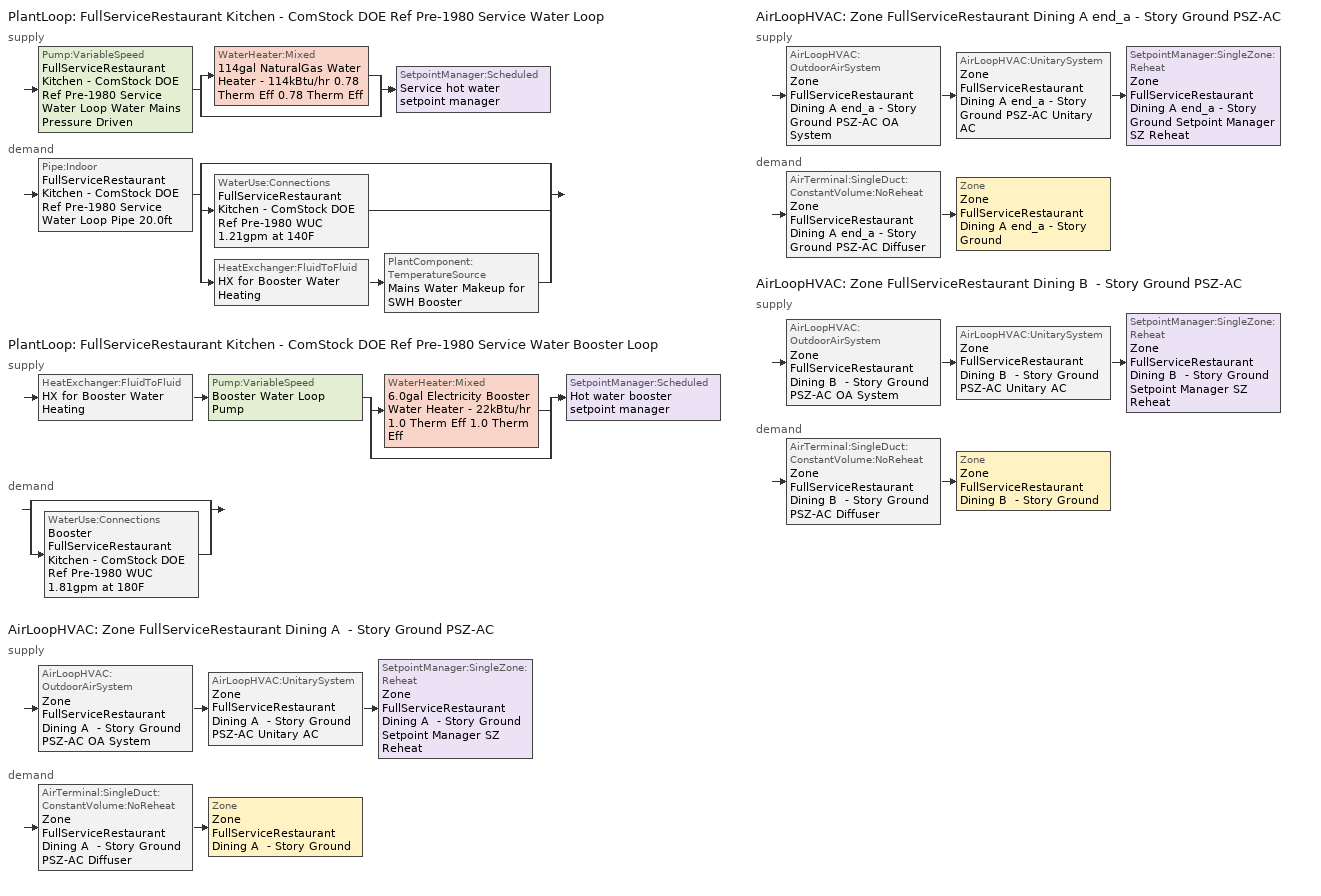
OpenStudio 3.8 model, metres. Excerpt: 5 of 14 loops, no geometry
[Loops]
PlantLoop 'FullServiceRestaurant Kitchen - ComStock DOE Ref Pre-1980 Service Water Loop'
 supply: Pump:VariableSpeed 'FullServiceRestaurant Kitchen - ComStock DOE Ref Pre-1980 Service Water Loop Water Mains Pressure Driven' > split
  | WaterHeater:Mixed '114gal NaturalGas Water Heater - 114kBtu/hr 0.78 Therm Eff 0.78 Therm Eff'
  | bypass
  join > SetpointManager:Scheduled 'Service hot water setpoint manager'
 demand: Pipe:Indoor 'FullServiceRestaurant Kitchen - ComStock DOE Ref Pre-1980 Service Water Loop Pipe 20.0ft' > split
  | bypass
  | WaterUse:Connections 'FullServiceRestaurant Kitchen - ComStock DOE Ref Pre-1980 WUC 1.21gpm at 140F'
  | HeatExchanger:FluidToFluid 'HX for Booster Water Heating' > PlantComponent:TemperatureSource 'Mains Water Makeup for SWH Booster'
PlantLoop 'FullServiceRestaurant Kitchen - ComStock DOE Ref Pre-1980 Service Water Booster Loop'
 supply: HeatExchanger:FluidToFluid 'HX for Booster Water Heating' > Pump:VariableSpeed 'Booster Water Loop Pump' > split
  | WaterHeater:Mixed '6.0gal Electricity Booster Water Heater - 22kBtu/hr 1.0 Therm Eff 1.0 Therm Eff'
  | bypass
  join > SetpointManager:Scheduled 'Hot water booster setpoint manager'
 demand: split
  | bypass
  | WaterUse:Connections 'Booster FullServiceRestaurant Kitchen - ComStock DOE Ref Pre-1980 WUC 1.81gpm at 180F'
AirLoopHVAC 'Zone FullServiceRestaurant Dining A  - Story Ground PSZ-AC'
 supply: AirLoopHVAC:OutdoorAirSystem 'Zone FullServiceRestaurant Dining A  - Story Ground PSZ-AC OA System' > AirLoopHVAC:UnitarySystem 'Zone FullServiceRestaurant Dining A  - Story Ground PSZ-AC Unitary AC' > SetpointManager:SingleZone:Reheat 'Zone FullServiceRestaurant Dining A  - Story Ground Setpoint Manager SZ Reheat'
 demand: AirTerminal:SingleDuct:ConstantVolume:NoReheat 'Zone FullServiceRestaurant Dining A  - Story Ground PSZ-AC Diffuser' > Zone 'Zone FullServiceRestaurant Dining A  - Story Ground'
AirLoopHVAC 'Zone FullServiceRestaurant Dining A end_a - Story Ground PSZ-AC'
 supply: AirLoopHVAC:OutdoorAirSystem 'Zone FullServiceRestaurant Dining A end_a - Story Ground PSZ-AC OA System' > AirLoopHVAC:UnitarySystem 'Zone FullServiceRestaurant Dining A end_a - Story Ground PSZ-AC Unitary AC' > SetpointManager:SingleZone:Reheat 'Zone FullServiceRestaurant Dining A end_a - Story Ground Setpoint Manager SZ Reheat'
 demand: AirTerminal:SingleDuct:ConstantVolume:NoReheat 'Zone FullServiceRestaurant Dining A end_a - Story Ground PSZ-AC Diffuser' > Zone 'Zone FullServiceRestaurant Dining A end_a - Story Ground'
AirLoopHVAC 'Zone FullServiceRestaurant Dining B  - Story Ground PSZ-AC'
 supply: AirLoopHVAC:OutdoorAirSystem 'Zone FullServiceRestaurant Dining B  - Story Ground PSZ-AC OA System' > AirLoopHVAC:UnitarySystem 'Zone FullServiceRestaurant Dining B  - Story Ground PSZ-AC Unitary AC' > SetpointManager:SingleZone:Reheat 'Zone FullServiceRestaurant Dining B  - Story Ground Setpoint Manager SZ Reheat'
 demand: AirTerminal:SingleDuct:ConstantVolume:NoReheat 'Zone FullServiceRestaurant Dining B  - Story Ground PSZ-AC Diffuser' > Zone 'Zone FullServiceRestaurant Dining B  - Story Ground'
[SizingPeriod:DesignDay] Barometric Pressure {Pa}=99040; Rain Indicator=No; Snow Indicator=No; Day of Month=21; Daylight Saving Time Indicator=No; Humidity Condition Type=Wetbulb; Dry-Bulb Temperature Range Modifier Type=DefaultMultipliers
Name | Maximum Dry-Bulb Temperature {C} | Daily Dry-Bulb Temperature Range {deltaC} | Wind Speed {m/s} | Wind Direction {deg} | Sky Clearness | Month | Day Type | Wetbulb or DewPoint at Maximum Dry-Bulb {C} | Solar Model Indicator | ASHRAE Clear Sky Optical Depth for Beam Irradiance | ASHRAE Clear Sky Optical Depth for Diffuse Irradiance
Birmingham Muni Ann Htg 99% Condns DB 1 | -4 | 0 | 2.9 | 0 | 0 | 1 | WinterDesignDay | -4 | ASHRAEClearSky
Birmingham Muni Ann Htg 99.6% Condns DB 1 | -6.4 | 0 | 2.9 | 0 | 0 | 1 | WinterDesignDay | -6.4 | ASHRAEClearSky
Birmingham Muni Ann Htg Wind 99% Condns WS=>MCDB 1 | 9.8 | 0 | 8.5 | 0 | 0 | 1 | WinterDesignDay | 9.8 | ASHRAEClearSky
Birmingham Muni April .4% Condns DB=>MCWB 1 | 30.3 | 12.7 | 3.5 | 330 |  | 4 | SummerDesignDay | 18.7 | ASHRAETau | 0.391 | 2.302
[Construction]
Uninsulated copper pipe 0.75in type L: Copper pipe 0.75in type L
[Material]
Copper pipe 0.75in type L: Roughness=Smooth; Thickness {m}=0.001143; Conductivity {W/m-K}=386; Density {kg/m3}=8906.27; Specific Heat {J/kg-K}=385.1856; Thermal Absorptance=0.9; Solar Absorptance=0.7; Visible Absorptance=0.7
[Sizing:Zone] Zone Cooling Design Supply Air Temperature Input Method=SupplyAirTemperature; Zone Cooling Design Supply Air Temperature {C}=12.7778; Zone Cooling Design Supply Air Temperature Difference {deltaC}=11.11; Zone Heating Design Supply Air Temperature Input Method=SupplyAirTemperature; Zone Heating Design Supply Air Temperature {C}=50; Zone Heating Design Supply Air Temperature Difference {deltaC}=11.11; Zone Cooling Design Supply Air Humidity Ratio {kg-H2O/kg-air}=0.0085; Zone Heating Design Supply Air Humidity Ratio {kg-H2O/kg-air}=0.008; Cooling Design Air Flow Method=DesignDay; Heating Design Air Flow Method=DesignDay; Account for Dedicated Outdoor Air System=No; Dedicated Outdoor Air System Control Strategy=NeutralSupplyAir; Dedicated Outdoor Air Low Setpoint Temperature for Design {C}=autosize; Dedicated Outdoor Air High Setpoint Temperature for Design {C}=autosize; Zone Load Sizing Method=Sensible Load Only No Latent Load; Zone Latent Cooling Design Supply Air Humidity Ratio Input Method=HumidityRatioDifference; Zone Cooling Design Supply Air Humidity Ratio Difference {kgWater/kgDryAir}=0.005; Zone Latent Heating Design Supply Air Humidity Ratio Input Method=HumidityRatioDifference; Zone Humidification Design Supply Air Humidity Ratio Difference {kgWater/kgDryAir}=0.005
Zone FullServiceRestaurant Dining A end_a - Story Ground; Zone FullServiceRestaurant Dining A  - Story Ground; Zone FullServiceRestaurant Dining B  - Story Ground
[Zone equipment]
Zone FullServiceRestaurant Dining A end_a - Story Ground: Zone FullServiceRestaurant Dining A end_a - Story Ground PSZ-AC Diffuser
Zone FullServiceRestaurant Dining A  - Story Ground: Zone FullServiceRestaurant Kitchen A  - Story Ground Transfer Air Source, Zone FullServiceRestaurant Dining A  - Story Ground PSZ-AC Diffuser
Zone FullServiceRestaurant Dining B  - Story Ground: Zone FullServiceRestaurant Kitchen B  - Story Ground Transfer Air Source, Zone FullServiceRestaurant Dining B  - Story Ground PSZ-AC Diffuser
[Fan:ZoneExhaust] Availability Schedule=RestaurantSitDown Kitchen_Exhaust_SCH; Fan Total Efficiency=0.0660786; Pressure Rise {Pa}=124.544; System Availability Manager Coupling Mode=Decoupled
Name | Maximum Flow Rate {m3/s}
Zone FullServiceRestaurant Kitchen A  - Story Ground Transfer Air Source | 0.0399083
Zone FullServiceRestaurant Kitchen B  - Story Ground Transfer Air Source | 0.150594
[WaterUse:Connections] Drain Water Heat Exchanger Type=None; Drain Water Heat Exchanger Destination=Plant
Name | Water Use Equipment Name 1
Booster FullServiceRestaurant Kitchen - ComStock DOE Ref Pre-1980 WUC 1.81gpm at 180F | Booster FullServiceRestaurant Kitchen - ComStock DOE Ref Pre-1980 Service Water Use 1.81gpm at 180F
FullServiceRestaurant Kitchen - ComStock DOE Ref Pre-1980 WUC 1.21gpm at 140F | FullServiceRestaurant Kitchen - ComStock DOE Ref Pre-1980 Service Water Use 1.21gpm at 140F
[WaterUse:Equipment:Definition] Sensible Fraction Schedule=Fraction Sensible - 0.2; Latent Fraction Schedule=Fraction Latent - 0.05
Name | Peak Flow Rate {m3/s} | Target Temperature Schedule
Booster FullServiceRestaurant Kitchen - ComStock DOE Ref Pre-1980 Service Water Use Def 1.81gpm | 0.000114377 | Mixed Water At Faucet Temp - 180F
FullServiceRestaurant Kitchen - ComStock DOE Ref Pre-1980 Service Water Use Def 1.21gpm | 7.62513e-05 | Mixed Water At Faucet Temp - 140F
[WaterUse:Equipment] Flow Rate Fraction Schedule=RestaurantSitDown BLDG_SWH_SCH
Name | Water Use Equipment Definition
Booster FullServiceRestaurant Kitchen - ComStock DOE Ref Pre-1980 Service Water Use 1.81gpm at 180F | Booster FullServiceRestaurant Kitchen - ComStock DOE Ref Pre-1980 Service Water Use Def 1.81gpm
FullServiceRestaurant Kitchen - ComStock DOE Ref Pre-1980 Service Water Use 1.21gpm at 140F | FullServiceRestaurant Kitchen - ComStock DOE Ref Pre-1980 Service Water Use Def 1.21gpm
[PlantLoop] Glycol Concentration=0; Load Distribution Scheme=Optimal
Name | Maximum Loop Temperature {C} | Minimum Loop Temperature {C} | Maximum Loop Flow Rate {m3/s} | Plant Loop Volume {m3}
FullServiceRestaurant Kitchen - ComStock DOE Ref Pre-1980 Service Water Loop | 60 | 10 | 0.00102939 | 0.123527
FullServiceRestaurant Kitchen - ComStock DOE Ref Pre-1980 Service Water Booster Loop |  |  | 0.000114377 | 0.0137252
[Sizing:Plant] Loop Type=Heating; Loop Design Temperature Difference {deltaC}=5; Sizing Option=NonCoincident; Zone Timesteps in Averaging Window=1; Coincident Sizing Factor Mode=None
Name | Design Loop Exit Temperature {C}
FullServiceRestaurant Kitchen - ComStock DOE Ref Pre-1980 Service Water Loop | 60
FullServiceRestaurant Kitchen - ComStock DOE Ref Pre-1980 Service Water Booster Loop | 82.2222
[SetpointManager:Scheduled] Control Variable=Temperature
Name | Schedule | Setpoint Node or NodeList
Service hot water setpoint manager | Service Water Loop Temp - 140F | FullServiceRestaurant Kitchen - ComStock DOE Ref Pre-1980 Service Water Loop Supply Outlet Node
Hot water booster setpoint manager | Service Water Booster Temp - 180.00000000000006F | FullServiceRestaurant Kitchen - ComStock DOE Ref Pre-1980 Service Water Booster Loop Supply Outlet Node
[Pump:VariableSpeed] Coefficient 1 of the Part Load Performance Curve=0; Coefficient 2 of the Part Load Performance Curve=3.2485; Coefficient 3 of the Part Load Performance Curve=-4.7443; Coefficient 4 of the Part Load Performance Curve=2.5294; Pump Control Type=Intermittent; Skin Loss Radiative Fraction=0.5; Design Power Sizing Method=PowerPerFlowPerPressure; Design Electric Power per Unit Flow Rate {W/(m3/s)}=348701.1; Design Shaft Power per Unit Flow Rate per Unit Head {W-s/m3-Pa}=1.28205; Design Minimum Flow Rate Fraction=0
Name | Rated Flow Rate {m3/s} | Rated Pump Head {Pa} | Rated Power Consumption {W} | Motor Efficiency | Minimum Flow Rate {m3/s}
FullServiceRestaurant Kitchen - ComStock DOE Ref Pre-1980 Service Water Loop Water Mains Pressure Driven | 0.00102939 | 0.001 | 1.88533e-06 | 0.7
Booster Water Loop Pump | 0.000114377 | 0 | 0 | 1 | 0
[WaterHeater:Mixed] Deadband Temperature Difference {deltaC}=2; Heater Control Type=Cycle; Off Cycle Parasitic Fuel Consumption Rate {W}=0; Off Cycle Parasitic Heat Fraction to Tank=0; On Cycle Parasitic Fuel Consumption Rate {W}=0; On Cycle Parasitic Heat Fraction to Tank=0; Ambient Temperature Indicator=Schedule; Use Side Effectiveness=1; Source Side Effectiveness=1; Use Side Design Flow Rate {m3/s}=autosize; Source Side Design Flow Rate {m3/s}=autosize; Indirect Water Heating Recovery Time {hr}=1.5; Source Side Flow Control Mode=IndirectHeatPrimarySetpoint
Name | Tank Volume {m3} | Setpoint Temperature Schedule | Maximum Temperature Limit {C} | Heater Maximum Capacity {W} | Heater Fuel Type | Heater Thermal Efficiency | Off Cycle Parasitic Fuel Type | On Cycle Parasitic Fuel Type | Ambient Temperature Schedule | Off Cycle Loss Coefficient to Ambient Temperature {W/K} | On Cycle Loss Coefficient to Ambient Temperature {W/K}
114gal NaturalGas Water Heater - 114kBtu/hr 0.78 Therm Eff 0.78 Therm Eff | 0.432345 | Service Water Loop Temp - 140F | 60 | 33472.6 | NaturalGas | 0.78 | NaturalGas | NaturalGas | Water Heater Ambient Temp Schedule - 70.0f | 5.99799 | 5.99799
6.0gal Electricity Booster Water Heater - 22kBtu/hr 1.0 Therm Eff 1.0 Therm Eff | 0.0227125 | Service Water Booster Temp - 180.00000000000006F | 82.2222 | 6426.75 | Electricity | 1 | Electricity | Electricity | Water Heater Ambient Temp Schedule - 70.0 | 2.26162 | 2.26162
[WaterHeater:Sizing] Design Mode=PeakDraw; Time Storage Can Meet Peak Draw {hr}=0.538503; Time for Tank Recovery {hr}=0; Nominal Tank Volume for Autosizing Plant Connections {m3}=1
114gal NaturalGas Water Heater - 114kBtu/hr 0.78 Therm Eff 0.78 Therm Eff; 6.0gal Electricity Booster Water Heater - 22kBtu/hr 1.0 Therm Eff 1.0 Therm Eff
[Pipe:Indoor]
FullServiceRestaurant Kitchen - ComStock DOE Ref Pre-1980 Service Water Loop Pipe 20.0ft: Construction=Uninsulated copper pipe 0.75in type L; Environment Type=Schedule; Ambient Temperature Schedule=Temporary Pipe Indoor Ambient Temp 90.1F; Ambient Air Velocity Schedule=FullServiceRestaurant Kitchen - ComStock DOE Ref Pre-1980 Service Water Loop Piping Air Velocity - 0.67mph; Pipe Inside Diameter {m}=0.019939; Pipe Length {m}=6.096
[HeatExchanger:FluidToFluid]
HX for Booster Water Heating: Loop Demand Side Design Flow Rate {m3/s}=0.000114377; Loop Supply Side Design Flow Rate {m3/s}=0.000114377; Heat Exchange Model Type=Ideal; Heat Exchanger U-Factor Times Area Value {W/K}=139.383; Control Type=UncontrolledOn; Minimum Temperature Difference to Activate Heat Exchanger {deltaC}=0.01; Heat Transfer Metering End Use Type=LoopToLoop; Component Override Cooling Control Temperature Mode=Loop; Sizing Factor=1; Operation Minimum Temperature Limit {C}=0; Operation Maximum Temperature Limit {C}=100
[PlantComponent:TemperatureSource]
Mains Water Makeup for SWH Booster: Design Volume Flow Rate {m3/s}=0.00102939; Temperature Specification Type=Scheduled; Source Temperature {C}=8; Source Temperature Schedule=Mains Water Temperature
[EnergyManagementSystem:Sensor]
Mains_Water_Temp_Sen: Output Variable or Output Meter Index Key=Environment; Output Variable or Output Meter=Site Mains Water Temperature
[EnergyManagementSystem:Actuator]
Mains_Water_Temp_Act: Actuated Component=Mains Water Temperature; Actuated Component Type=Schedule:Constant; Actuated Component Control Type=Schedule Value
[EnergyManagementSystem:Program]
Mains_Water_Prg: SET Mains_Water_Temp_Act = Mains_Water_Temp_Sen
[EnergyManagementSystem:ProgramCallingManager]
Mains_Water_Prg_Mgr: BeginTimestepBeforePredictor; Mains_Water_Prg
[Refrigeration:System] Minimum Condensing Temperature {C}=21; Refrigeration System Working Fluid Type=R404a; Suction Temperature Control Type=ConstantSuctionTemperature
Name | Refrigeration Condenser
Medium Temperature | Refrigeration Condenser Air Cooled 1
Low Temperature | Refrigeration Condenser Air Cooled 2
[Refrigeration:Compressor] Rated Return Gas Temperature {C}=18.3; Rated Subcooling {deltaC}=0
Name | Refrigeration Compressor Power Curve | Refrigeration Compressor Capacity Curve
Refrigeration Compressor 1 | MT_compressor_power_smallandold | MT_compressor_capacity_smallandold
Refrigeration Compressor 2 | LT_compressor_power_smallandold | LT_compressor_capacity_smallandold
[Refrigeration:Condenser:AirCooled] Rated Subcooling Temperature Difference {deltaC}=0; Condenser Fan Speed Control Type=VariableSpeed; Minimum Fan Air Flow Ratio=0
Name | Rated Effective Total Heat Rejection Rate Curve | Rated Fan Power {W}
Refrigeration Condenser Air Cooled 1 | Condenser Heat Rejection Function of Temperature | 96.7135
Refrigeration Condenser Air Cooled 2 | Condenser Heat Rejection Function of Temperature 1 | 71.5931
[AirLoopHVAC] Design Return Air Flow Fraction of Supply Air Flow=1
Name | Availability Schedule | Design Supply Air Flow Rate {m3/s}
Zone FullServiceRestaurant Dining A  - Story Ground PSZ-AC | Zone FullServiceRestaurant Dining A  - Story Ground PSZ-AC Occ Sch | 1.13933
Zone FullServiceRestaurant Dining A end_a - Story Ground PSZ-AC | Zone FullServiceRestaurant Dining A end_a - Story Ground PSZ-AC Occ Sch | 0.388934
Zone FullServiceRestaurant Dining B  - Story Ground PSZ-AC | Zone FullServiceRestaurant Dining B  - Story Ground PSZ-AC Occ Sch | 3.29986
[Sizing:System] Type of Load to Size On=Sensible; Central Heating Maximum System Air Flow Ratio=1; Preheat Design Temperature {C}=7.22222; Preheat Design Humidity Ratio {kg-H2O/kg-Air}=0.008; Precool Design Temperature {C}=12.7778; Precool Design Humidity Ratio {kg-H2O/kg-Air}=0.008; Central Cooling Design Supply Air Temperature {C}=12.7778; Central Heating Design Supply Air Temperature {C}=50; Sizing Option=Coincident; 100% Outdoor Air in Cooling=No; 100% Outdoor Air in Heating=No; Central Cooling Design Supply Air Humidity Ratio {kg-H2O/kg-Air}=0.0085; Central Heating Design Supply Air Humidity Ratio {kg-H2O/kg-Air}=0.008; Cooling Design Air Flow Method=DesignDay; Heating Design Air Flow Method=DesignDay; System Outdoor Air Method=ZoneSum; Zone Maximum Outdoor Air Fraction=1; Cooling Supply Air Flow Rate Per Floor Area {m3/s-m2}=0.00996765; Cooling Fraction of Autosized Cooling Supply Air Flow Rate=1; Cooling Supply Air Flow Rate Per Unit Cooling Capacity {m3/s-W}=3.94755e-05; Heating Supply Air Flow Rate Per Floor Area {m3/s-m2}=0.00996765; Heating Fraction of Autosized Heating Supply Air Flow Rate=1; Heating Fraction of Autosized Cooling Supply Air Flow Rate=1; Heating Supply Air Flow Rate Per Unit Heating Capacity {m3/s-W}=3.15882e-05; Cooling Design Capacity Method=CoolingDesignCapacity; Cooling Design Capacity Per Floor Area {W/m2}=234.7; Fraction of Autosized Cooling Design Capacity=1; Heating Design Capacity Method=HeatingDesignCapacity; Heating Design Capacity Per Floor Area {W/m2}=157; Fraction of Autosized Heating Design Capacity=1; Central Cooling Capacity Control Method=OnOff; Occupant Diversity=1
Name | Design Outdoor Air Flow Rate {m3/s} | Cooling Design Capacity {W} | Heating Design Capacity {W}
Zone FullServiceRestaurant Dining A  - Story Ground PSZ-AC | 1.13933 | 19738.04 | 30362.7
Zone FullServiceRestaurant Dining A end_a - Story Ground PSZ-AC | 0.388934 | 6502.92 | 9492.82
Zone FullServiceRestaurant Dining B  - Story Ground PSZ-AC | 3.29986 | 66313.08 | 114574
[SetpointManager:SingleZone:Reheat] Minimum Supply Air Temperature {C}=12.7778; Maximum Supply Air Temperature {C}=50
Name | Control Zone | Setpoint Node or NodeList
Zone FullServiceRestaurant Dining A  - Story Ground Setpoint Manager SZ Reheat | Zone FullServiceRestaurant Dining A  - Story Ground | Zone FullServiceRestaurant Dining A  - Story Ground PSZ-AC Supply Outlet Node
Zone FullServiceRestaurant Dining A end_a - Story Ground Setpoint Manager SZ Reheat | Zone FullServiceRestaurant Dining A end_a - Story Ground | Zone FullServiceRestaurant Dining A end_a - Story Ground PSZ-AC Supply Outlet Node
Zone FullServiceRestaurant Dining B  - Story Ground Setpoint Manager SZ Reheat | Zone FullServiceRestaurant Dining B  - Story Ground | Zone FullServiceRestaurant Dining B  - Story Ground PSZ-AC Supply Outlet Node
[Coil:Heating:Gas] Availability Schedule=Always On Discrete; Gas Burner Efficiency=0.8; On Cycle Parasitic Electric Load {W}=0; Off Cycle Parasitic Gas Load {W}=0
Name | Nominal Capacity {W}
Zone FullServiceRestaurant Dining A  - Story Ground PSZ-AC Gas Htg Coil 149kBtu/hr 0.8 Thermal Eff | 54646.6
Zone FullServiceRestaurant Dining A end_a - Story Ground PSZ-AC Gas Htg Coil 50kBtu/hr 0.8 Thermal Eff | 18246.9
Zone FullServiceRestaurant Dining B  - Story Ground PSZ-AC Gas Htg Coil 493kBtu/hr 0.8 Thermal Eff | 170736
[Coil:Heating:Electric] Availability Schedule=Always Off Discrete; Efficiency=1; Nominal Capacity {W}=0
Zone FullServiceRestaurant Dining A  - Story Ground PSZ-AC No Heat; Zone FullServiceRestaurant Dining A end_a - Story Ground PSZ-AC No Heat; Zone FullServiceRestaurant Dining B  - Story Ground PSZ-AC No Heat
[Coil:Cooling:DX:SingleSpeed] Availability Schedule=Always On Discrete; Rated Sensible Heat Ratio=0.701083; Rated Evaporator Fan Power Per Volume Flow Rate 2017 {W/(m3/s)}=773.3; Rated Evaporator Fan Power Per Volume Flow Rate 2023 {W/(m3/s)}=934.4; Total Cooling Capacity Function of Temperature Curve=PSZ-AC_Unitary_PackagecoolCapFT; Total Cooling Capacity Function of Flow Fraction Curve=PSZ-AC_Unitary_PackagecoolFFF; Energy Input Ratio Function of Temperature Curve=PSZ-AC DX Unitary Package EIRFT; Energy Input Ratio Function of Flow Fraction Curve=PSZ-AC_Unitary_PackagecoolEIRFFF; Part Load Fraction Correlation Curve=PSZ-AC_Unitary_PackagecoolPLR; Minimum Outdoor Dry-Bulb Temperature for Compressor Operation {C}=-25; Nominal Time for Condensate Removal to Begin {s}=0; Ratio of Initial Moisture Evaporation Rate and Steady State Latent Capacity=0; Maximum Cycling Rate {cycles/hr}=0; Latent Capacity Time Constant {s}=0; Condenser Type=AirCooled; Evaporative Condenser Effectiveness=0.9; Evaporative Condenser Air Flow Rate {m3/s}=autosize; Evaporative Condenser Pump Rated Power Consumption {W}=autosize; Crankcase Heater Capacity {W}=0; Maximum Outdoor Dry-Bulb Temperature for Crankcase Heater Operation {C}=10; Basin Heater Capacity {W/K}=0; Basin Heater Setpoint Temperature {C}=2
Name | Rated Total Cooling Capacity {W} | Rated COP {W/W} | Rated Air Flow Rate {m3/s}
Zone FullServiceRestaurant Dining A  - Story Ground PSZ-AC 1spd DX AC Clg Coil 71kBtu/hr 9.63EER 74kBtu/hr 11.0EER | 28292.3 | 3.79883 | 1.13933
Zone FullServiceRestaurant Dining A end_a - Story Ground PSZ-AC 1spd DX AC Clg Coil 25kBtu/hr 11.06SEER 25kBtu/hr 14.0SEER | 9658.15 | 4.11713 | 0.388934
Zone FullServiceRestaurant Dining B  - Story Ground PSZ-AC 1spd DX AC Clg Coil 219kBtu/hr 9.28EER 229kBtu/hr 10.8EER | 81943.5 | 3.73224 | 3.29986
[Fan:OnOff] Availability Schedule=Always On Discrete; Pressure Rise {Pa}=622.722; Motor In Airstream Fraction=1
Name | Fan Total Efficiency | Maximum Flow Rate {m3/s} | Motor Efficiency | Fan Power Ratio Function of Speed Ratio Curve | Fan Efficiency Ratio Function of Speed Ratio Curve
Zone FullServiceRestaurant Dining A  - Story Ground PSZ-AC Fan | 0.56225 | 1.13933 | 0.865 | Fan On Off Power Curve | Fan On Off Efficiency Curve
Zone FullServiceRestaurant Dining A end_a - Story Ground PSZ-AC Fan | 0.55575 | 0.388934 | 0.855 | Fan On Off Power Curve 1 | Fan On Off Efficiency Curve 1
Zone FullServiceRestaurant Dining B  - Story Ground PSZ-AC Fan | 0.58175 | 3.29986 | 0.895 | Fan On Off Power Curve 2 | Fan On Off Efficiency Curve 2
[AirLoopHVAC:UnitarySystem] Control Type=Load; Dehumidification Control Type=None; Availability Schedule=Always On Discrete; Fan Placement=DrawThrough; DX Heating Coil Sizing Ratio=1; Use DOAS DX Cooling Coil=No; DOAS DX Cooling Coil Leaving Minimum Air Temperature {C}=2; Latent Load Control=SensibleOnlyLoadControl; Supply Air Flow Rate Method During Cooling Operation=SupplyAirFlowRate; Supply Air Flow Rate Method During Heating Operation=SupplyAirFlowRate; Supply Air Flow Rate Method When No Cooling or Heating is Required=None; No Load Supply Air Flow Rate Control Set To Low Speed=Yes; Maximum Supply Air Temperature {C}=50; Maximum Outdoor Dry-Bulb Temperature for Supplemental Heater Operation {C}=21; Ancilliary On-Cycle Electric Power {W}=0; Ancilliary Off-Cycle Electric Power {W}=0
Name | Controlling Zone or Thermostat Location | Supply Fan | Supply Air Fan Operating Mode Schedule | Heating Coil | Cooling Coil | Supplemental Heating Coil | Supply Air Flow Rate During Cooling Operation {m3/s} | Supply Air Flow Rate During Heating Operation {m3/s}
Zone FullServiceRestaurant Dining A  - Story Ground PSZ-AC Unitary AC | Zone FullServiceRestaurant Dining A  - Story Ground | Zone FullServiceRestaurant Dining A  - Story Ground PSZ-AC Fan | Zone FullServiceRestaurant Dining A  - Story Ground PSZ-AC_night_fancycle_schedule | Zone FullServiceRestaurant Dining A  - Story Ground PSZ-AC Gas Htg Coil 149kBtu/hr 0.8 Thermal Eff | Zone FullServiceRestaurant Dining A  - Story Ground PSZ-AC 1spd DX AC Clg Coil 71kBtu/hr 9.63EER 74kBtu/hr 11.0EER | Zone FullServiceRestaurant Dining A  - Story Ground PSZ-AC No Heat | 1.13933 | 1.13933
Zone FullServiceRestaurant Dining A end_a - Story Ground PSZ-AC Unitary AC | Zone FullServiceRestaurant Dining A end_a - Story Ground | Zone FullServiceRestaurant Dining A end_a - Story Ground PSZ-AC Fan | Zone FullServiceRestaurant Dining A end_a - Story Ground PSZ-AC_night_fancycle_schedule | Zone FullServiceRestaurant Dining A end_a - Story Ground PSZ-AC Gas Htg Coil 50kBtu/hr 0.8 Thermal Eff | Zone FullServiceRestaurant Dining A end_a - Story Ground PSZ-AC 1spd DX AC Clg Coil 25kBtu/hr 11.06SEER 25kBtu/hr 14.0SEER | Zone FullServiceRestaurant Dining A end_a - Story Ground PSZ-AC No Heat | 0.388934 | 0.388934
Zone FullServiceRestaurant Dining B  - Story Ground PSZ-AC Unitary AC | Zone FullServiceRestaurant Dining B  - Story Ground | Zone FullServiceRestaurant Dining B  - Story Ground PSZ-AC Fan | Zone FullServiceRestaurant Dining B  - Story Ground PSZ-AC_night_fancycle_schedule | Zone FullServiceRestaurant Dining B  - Story Ground PSZ-AC Gas Htg Coil 493kBtu/hr 0.8 Thermal Eff | Zone FullServiceRestaurant Dining B  - Story Ground PSZ-AC 1spd DX AC Clg Coil 219kBtu/hr 9.28EER 229kBtu/hr 10.8EER | Zone FullServiceRestaurant Dining B  - Story Ground PSZ-AC No Heat | 3.29986 | 3.29986
[Controller:OutdoorAir] Economizer Control Action Type=ModulateFlow; Lockout Type=LockoutWithHeating; Minimum Limit Type=FixedMinimum; High Humidity Control=No; Economizer Operation Staging=InterlockedWithMechanicalCooling
Name | Minimum Outdoor Air Flow Rate {m3/s} | Maximum Outdoor Air Flow Rate {m3/s} | Economizer Control Type | Minimum Outdoor Air Schedule | Maximum Fraction of Outdoor Air Schedule | Controller Mechanical Ventilation | Heat Recovery Bypass Control Type | Economizer Maximum Limit Dry-Bulb Temperature {C} | Economizer Maximum Limit Enthalpy {J/kg}
Zone FullServiceRestaurant Dining A  - Story Ground PSZ-AC OA System Controller | 0 | 1.13933 | DifferentialEnthalpy | Zone FullServiceRestaurant Dining A  - Story Ground PSZ-AC_night_ventcycle_schedule | ZoneFullServiceRestaurantDiningAStoryGroundPSZACmaxOASch | Controller Mechanical Ventilation 1 | BypassWhenWithinEconomizerLimits
Zone FullServiceRestaurant Dining A end_a - Story Ground PSZ-AC OA System Controller | 0.142292 | 0.388934 | NoEconomizer | Zone FullServiceRestaurant Dining A end_a - Story Ground PSZ-AC_night_ventcycle_schedule | ZoneFullServiceRestaurantDiningAendaStoryGroundPSZACmaxOASch | Controller Mechanical Ventilation 2 | BypassWhenWithinEconomizerLimits | 28 | 64000
Zone FullServiceRestaurant Dining B  - Story Ground PSZ-AC OA System Controller | 1.7174 | 3.29986 | DifferentialEnthalpy | Zone FullServiceRestaurant Dining B  - Story Ground PSZ-AC_night_ventcycle_schedule | ZoneFullServiceRestaurantDiningBStoryGroundPSZACmaxOASch | Controller Mechanical Ventilation 3 | BypassWhenOAFlowGreaterThanMinimum
[Controller:MechanicalVentilation] Availability Schedule=Always On Discrete
Name | Demand Controlled Ventilation
Controller Mechanical Ventilation 1 | Yes
Controller Mechanical Ventilation 2; Controller Mechanical Ventilation 3
[AirLoopHVAC:OutdoorAirSystem]
Name | Controller
Zone FullServiceRestaurant Dining A  - Story Ground PSZ-AC OA System | Zone FullServiceRestaurant Dining A  - Story Ground PSZ-AC OA System Controller
Zone FullServiceRestaurant Dining A end_a - Story Ground PSZ-AC OA System | Zone FullServiceRestaurant Dining A end_a - Story Ground PSZ-AC OA System Controller
Zone FullServiceRestaurant Dining B  - Story Ground PSZ-AC OA System | Zone FullServiceRestaurant Dining B  - Story Ground PSZ-AC OA System Controller
[AvailabilityManager:NightCycle] Applicability Schedule=Always On Discrete; Control Type=CycleOnAny; Thermostat Tolerance {deltaC}=1; Cycling Run Time {s}=1800
Availability Manager Night Cycle 1; Availability Manager Night Cycle 2; Availability Manager Night Cycle 3; Availability Manager Night Cycle 4; Availability Manager Night Cycle 5; Availability Manager Night Cycle 6; Availability Manager Night Cycle 7; Availability Manager Night Cycle 8; Availability Manager Night Cycle 9; Availability Manager Night Cycle 10; Availability Manager Night Cycle 11; Availability Manager Night Cycle 12
[AirTerminal:SingleDuct:ConstantVolume:NoReheat] Availability Schedule=Always On Discrete
Name | Maximum Air Flow Rate {m3/s}
Zone FullServiceRestaurant Dining A  - Story Ground PSZ-AC Diffuser | 1.13933
Zone FullServiceRestaurant Dining A end_a - Story Ground PSZ-AC Diffuser | 0.388934
Zone FullServiceRestaurant Dining B  - Story Ground PSZ-AC Diffuser | 3.29986
[HeatExchanger:AirToAir:SensibleAndLatent] Economizer Lockout=Yes
Name | Availability Schedule | Nominal Supply Air Flow Rate {m3/s} | Sensible Effectiveness at 100% Heating Air Flow | Latent Effectiveness at 100% Heating Air Flow | Sensible Effectiveness at 100% Cooling Air Flow | Latent Effectiveness at 100% Cooling Air Flow | Nominal Electric Power {W} | Supply Air Outlet Temperature Control | Heat Exchanger Type | Frost Control Type | Threshold Temperature {C} | Initial Defrost Time Fraction | Rate of Defrost Time Fraction Increase {1/K} | Sensible Effectiveness of Heating Air Flow Curve | Latent Effectiveness of Heating Air Flow Curve | Sensible Effectiveness of Cooling Air Flow Curve | Latent Effectiveness of Cooling Air Flow Curve
Zone FullServiceRestaurant Dining B  - Story Ground PSZ-AC ERV | Always On Discrete | 1.7174 | 0.5 | 0.5 | 0.5 | 0.5 | 1282.23 | Yes | Rotary | ExhaustOnly | -23.3 | 0.167 | 1.44
ERV HX | Always On Discrete hvac_library | autosize | 0.76 | 0.68 | 0.76 | 0.68 | 0 | No | Plate | None | 1.7 |  |  | ERV HX_SensHeatEff | ERV HX_LatHeatEff | ERV HX_SensCoolEff | ERV HX_LatCoolEff
ERV HX 1 | Always On Discrete hvac_library | autosize | 0.76 | 0.68 | 0.76 | 0.68 | 0 | No | Plate | None | 1.7 |  |  | ERV HX 1_SensHeatEff | ERV HX 1_LatHeatEff | ERV HX 1_SensCoolEff | ERV HX 1_LatCoolEff
[SetpointManager:OutdoorAirPretreat]
Setpoint Manager Outdoor Air Pretreat 1: Minimum Setpoint Temperature {C}=-99; Maximum Setpoint Temperature {C}=99; Minimum Setpoint Humidity Ratio {kgWater/kgDryAir}=1e-05; Maximum Setpoint Humidity Ratio {kgWater/kgDryAir}=1
[Schedule:Ruleset]
Name | Default Day Schedule | Summer Design Day Schedule | Winter Design Day Schedule
RestaurantSitDown Kitchen_Exhaust_SCH | RestaurantSitDown Kitchen_Exhaust_SCH Default | RestaurantSitDown Kitchen_Exhaust_SCH Summer Design Day | RestaurantSitDown Kitchen_Exhaust_SCH Winter Design Day
RestaurantSitDown BLDG_SWH_SCH | RestaurantSitDown BLDG_SWH_SCH Default | RestaurantSitDown BLDG_SWH_SCH Summer Design Day | RestaurantSitDown BLDG_SWH_SCH Winter Design Day
Fraction Sensible - 0.2 | Fraction Sensible - 0.2 Default
Fraction Latent - 0.05 | Fraction Latent - 0.05 Default
Mixed Water At Faucet Temp - 180F | Mixed Water At Faucet Temp - 180F Default
Mixed Water At Faucet Temp - 140F | Mixed Water At Faucet Temp - 140F Default
Service Water Loop Temp - 140F | Service Water Loop Temp - 140F Default
Water Heater Ambient Temp Schedule - 70.0f | Water Heater Ambient Temp Schedule - 70.0f Default
FullServiceRestaurant Kitchen - ComStock DOE Ref Pre-1980 Service Water Loop Piping Air Velocity - 0.67mph | FullServiceRestaurant Kitchen - ComStock DOE Ref Pre-1980 Service Water Loop Piping Air Velocity - 0.67mph Default
Service Water Booster Temp - 180.00000000000006F | Service Water Booster Temp - 180.00000000000006F Default
Water Heater Ambient Temp Schedule - 70.0 | Water Heater Ambient Temp Schedule - 70.0 Default
Zone FullServiceRestaurant Dining A  - Story Ground PSZ-AC Occ Sch | Zone FullServiceRestaurant Dining A  - Story Ground PSZ-AC Occ Sch Default | Zone FullServiceRestaurant Dining A  - Story Ground PSZ-AC Occ Sch Summer Design Day | Zone FullServiceRestaurant Dining A  - Story Ground PSZ-AC Occ Sch Winter Design Day
Zone FullServiceRestaurant Dining A end_a - Story Ground PSZ-AC Occ Sch | Zone FullServiceRestaurant Dining A end_a - Story Ground PSZ-AC Occ Sch Default | Zone FullServiceRestaurant Dining A end_a - Story Ground PSZ-AC Occ Sch Summer Design Day | Zone FullServiceRestaurant Dining A end_a - Story Ground PSZ-AC Occ Sch Winter Design Day
Zone FullServiceRestaurant Dining B  - Story Ground PSZ-AC Occ Sch | Zone FullServiceRestaurant Dining B  - Story Ground PSZ-AC Occ Sch Default | Zone FullServiceRestaurant Dining B  - Story Ground PSZ-AC Occ Sch Summer Design Day | Zone FullServiceRestaurant Dining B  - Story Ground PSZ-AC Occ Sch Winter Design Day
ZoneFullServiceRestaurantDiningAStoryGroundPSZACmaxOASch | ZoneFullServiceRestaurantDiningAStoryGroundPSZACmaxOASchDefault
ZoneFullServiceRestaurantDiningAendaStoryGroundPSZACmaxOASch | ZoneFullServiceRestaurantDiningAendaStoryGroundPSZACmaxOASchDefault
ZoneFullServiceRestaurantDiningBStoryGroundPSZACmaxOASch | ZoneFullServiceRestaurantDiningBStoryGroundPSZACmaxOASchDefault
Zone FullServiceRestaurant Dining A  - Story Ground PSZ-AC_night_fancycle_schedule | Zone FullServiceRestaurant Dining A  - Story Ground PSZ-AC Occ Sch Default 1 | Zone FullServiceRestaurant Dining A  - Story Ground PSZ-AC Occ Sch Summer Design Day 1 | Zone FullServiceRestaurant Dining A  - Story Ground PSZ-AC Occ Sch Winter Design Day 1
Zone FullServiceRestaurant Dining A end_a - Story Ground PSZ-AC_night_fancycle_schedule | Zone FullServiceRestaurant Dining A end_a - Story Ground PSZ-AC Occ Sch Default 1 | Zone FullServiceRestaurant Dining A end_a - Story Ground PSZ-AC Occ Sch Summer Design Day 1 | Zone FullServiceRestaurant Dining A end_a - Story Ground PSZ-AC Occ Sch Winter Design Day 1
Zone FullServiceRestaurant Dining B  - Story Ground PSZ-AC_night_fancycle_schedule | Zone FullServiceRestaurant Dining B  - Story Ground PSZ-AC Occ Sch Default 1 | Zone FullServiceRestaurant Dining B  - Story Ground PSZ-AC Occ Sch Summer Design Day 1 | Zone FullServiceRestaurant Dining B  - Story Ground PSZ-AC Occ Sch Winter Design Day 1
[Schedule:Day]
RestaurantSitDown Kitchen_Exhaust_SCH Default: Average, 8, 30, 0, 22, 30, 1, 24, 0, 0
RestaurantSitDown Kitchen_Exhaust_SCH Winter Design Day; RestaurantSitDown Kitchen_Exhaust_SCH Summer Design Day: No, 5, 0, 0, 24, 0, 1
RestaurantSitDown Kitchen_Exhaust_SCH Default|WntrDsn|SmrDsn|Sun|Wkdy Day; autogen Schedule Rule 11 1_day_sch: Average, 5, 0, 0, 24, 0, 1
RestaurantSitDown BLDG_SWH_SCH Default: Average, 7, 30, 0, 7, 45, 0.009375, 8, 0, 0.01875, 8, 15, 0.028125, 8, 30, 0.0375, 8, 45, 0.046875, 9, 0, 0.05625, 9, 15, 0.065625, 9, 30, 0.075, 9, 45, 0.084375, 10, 0, 0.09375, 10, 15, 0.103125, 10, 30, 0.1125, 10, 45, 0.121875, 11, 0, 0.13125, 11, 15, 0.140625, 11, 30, 0.15, 12, 30, 0.15, 12, 45, 0.2, 13, 0, 0.25, 13, 15, 0.3, 13, 30, 0.35, 13, 45, 0.4, 14, 0, 0.45, 14, 15, 0.5, 14, 30, 0.385714, 14, 45, 0.371429, 15, 0, 0.357143, 15, 15, 0.342857, 15, 30, 0.328571, 15, 45, 0.314286, 16, 0, 0.3, 17, 30, 0.3, 17, 45, 0.325, 18, 0, 0.35, 18, 15, 0.375, 18, 30, 0.4, 18, 45, 0.425, 19, 0, 0.45, 19, 15, 0.475, 19, 30, 0.5, 19, 45, 0.5, 20, 0, 0.5, 20, 15, 0.475, 20, 30, 0.45, 20, 45, 0.425, 21, 0, 0.4, 21, 15, 0.35, 21, 30, 0.3, 21, 45, 0.25, 22, 0, 0.2, 22, 15, 0.2125, 22, 30, 0.225, 22, 45, 0.2375, 23, 0, 0.25, 23, 15, 0.1875, 23, 30, 0.125, 23, 45, 0.0625, 24, 0, 0
RestaurantSitDown BLDG_SWH_SCH Summer Design Day: No, 1, 0, 0.2, 6, 0, 0, 7, 0, 0.15, 8, 0, 0.6, 9, 0, 0.55, 10, 0, 0.45, 11, 0, 0.4, 12, 0, 0.45, 13, 0, 0.4, 14, 0, 0.35, 17, 0, 0.3, 18, 0, 0.4, 19, 0, 0.55, 20, 0, 0.6, 21, 0, 0.5, 22, 0, 0.55, 23, 0, 0.45, 24, 0, 0.25
RestaurantSitDown BLDG_SWH_SCH SmrDsn|Wkdy Day: Average, 7, 0, 0, 7, 15, 0.0375, 7, 30, 0.075, 7, 45, 0.1125, 8, 0, 0.15, 8, 15, 0.2625, 8, 30, 0.375, 8, 45, 0.4875, 9, 0, 0.6, 9, 15, 0.5875, 9, 30, 0.575, 9, 45, 0.5625, 10, 0, 0.55, 10, 15, 0.525, 10, 30, 0.5, 10, 45, 0.475, 11, 0, 0.45, 11, 15, 0.41, 11, 18, 0.4, 11, 33, 0.41, 11, 37, 0.4, 11, 52, 0.3875, 12, 7, 0.375, 12, 22, 0.3625, 12, 37, 0.35, 12, 52, 0.3375, 13, 7, 0.325, 13, 22, 0.3125, 13, 37, 0.3, 15, 37, 0.3, 15, 52, 0.325, 16, 7, 0.35, 16, 22, 0.375, 16, 37, 0.4, 16, 52, 0.4375, 17, 7, 0.475, 17, 22, 0.5125, 17, 37, 0.55, 17, 52, 0.59, 17, 56, 0.6, 18, 11, 0.54, 18, 15, 0.55, 18, 30, 0.525, 18, 45, 0.5, 19, 0, 0.475, 19, 15, 0.45, 19, 30, 0.4, 19, 45, 0.35, 20, 0, 0.3, 20, 15, 0.25, 20, 30, 0.2375, 20, 45, 0.225, 21, 0, 0.2125, 21, 15, 0.2, 21, 30, 0.15, 21, 45, 0.1, 22, 0, 0.05, 22, 15, 0, 24, 0, 0
RestaurantSitDown BLDG_SWH_SCH Winter Design Day: No, 1, 0, 0.2, 6, 0, 0, 9, 0, 0.15, 10, 0, 0.5, 11, 0, 0.45, 13, 0, 0.5, 14, 0, 0.45, 16, 0, 0.4, 17, 0, 0.35, 18, 0, 0.4, 20, 0, 0.55, 21, 0, 0.5, 22, 0, 0.55, 23, 0, 0.4, 24, 0, 0.3
RestaurantSitDown BLDG_SWH_SCH WntrDsn|Sat Day: Average, 8, 0, 0, 8, 15, 0.0125, 8, 30, 0.025, 8, 45, 0.0375, 9, 0, 0.05, 9, 15, 0.0625, 9, 30, 0.075, 9, 45, 0.0875, 10, 0, 0.1, 10, 15, 0.1125, 10, 30, 0.125, 10, 45, 0.1375, 11, 0, 0.15, 12, 0, 0.15, 12, 15, 0.2375, 12, 30, 0.325, 12, 45, 0.4125, 13, 0, 0.5, 13, 15, 0.45, 13, 30, 0.5, 13, 45, 0.4875, 14, 0, 0.475, 14, 15, 0.4625, 14, 30, 0.45, 14, 45, 0.4375, 15, 0, 0.425, 15, 15, 0.4125, 15, 30, 0.4, 16, 30, 0.4, 16, 45, 0.3875, 17, 0, 0.375, 17, 15, 0.3625, 17, 30, 0.35, 17, 45, 0.3625, 18, 0, 0.375, 18, 15, 0.3875, 18, 30, 0.4, 18, 45, 0.4375, 19, 0, 0.475, 19, 15, 0.5125, 19, 30, 0.55, 19, 45, 0.55, 20, 0, 0.55, 20, 15, 0.5125, 20, 30, 0.475, 20, 45, 0.4375, 21, 0, 0.4, 21, 15, 0.375, 21, 30, 0.35, 21, 45, 0.325, 22, 0, 0.3, 22, 15, 0.275, 22, 30, 0.25, 22, 45, 0.225, 23, 0, 0.2, 23, 15, 0.15, 23, 30, 0.1, 23, 45, 0.05, 24, 0, 0
Fraction Sensible - 0.2 Default: No, 24, 0, 0.2
Fraction Latent - 0.05 Default: No, 24, 0, 0.05
Mixed Water At Faucet Temp - 180F Default; Service Water Booster Temp - 180.00000000000006F Default: No, 24, 0, 82.2222
Mixed Water At Faucet Temp - 140F Default; Service Water Loop Temp - 140F Default: No, 24, 0, 60
Water Heater Ambient Temp Schedule - 70.0f Default; Water Heater Ambient Temp Schedule - 70.0 Default: No, 24, 0, 21.1111
FullServiceRestaurant Kitchen - ComStock DOE Ref Pre-1980 Service Water Loop Piping Air Velocity - 0.67mph Default: No, 24, 0, 0.3
Zone FullServiceRestaurant Dining A  - Story Ground PSZ-AC Occ Sch Default; Zone FullServiceRestaurant Dining A end_a - Story Ground PSZ-AC Occ Sch Default; Zone FullServiceRestaurant Dining B  - Story Ground PSZ-AC Occ Sch Default; Zone FullServiceRestaurant Dining A  - Story Ground PSZ-AC Occ Sch Default 1; Zone FullServiceRestaurant Dining A end_a - Story Ground PSZ-AC Occ Sch Default 1; Zone FullServiceRestaurant Dining B  - Story Ground PSZ-AC Occ Sch Default 1: No, 8, 0, 0, 20, 30, 1, 24, 0, 0
Zone FullServiceRestaurant Dining A  - Story Ground PSZ-AC Occ Sch Winter Design Day; Zone FullServiceRestaurant Dining A  - Story Ground PSZ-AC Occ Sch Summer Design Day; Zone FullServiceRestaurant Dining A end_a - Story Ground PSZ-AC Occ Sch Winter Design Day; Zone FullServiceRestaurant Dining A end_a - Story Ground PSZ-AC Occ Sch Summer Design Day; Zone FullServiceRestaurant Dining B  - Story Ground PSZ-AC Occ Sch Winter Design Day; Zone FullServiceRestaurant Dining B  - Story Ground PSZ-AC Occ Sch Summer Design Day; Zone FullServiceRestaurant Dining A  - Story Ground PSZ-AC Occ Sch Summer Design Day 1; Zone FullServiceRestaurant Dining A  - Story Ground PSZ-AC Occ Sch Winter Design Day 1; Zone FullServiceRestaurant Dining A end_a - Story Ground PSZ-AC Occ Sch Summer Design Day 1; Zone FullServiceRestaurant Dining A end_a - Story Ground PSZ-AC Occ Sch Winter Design Day 1; Zone FullServiceRestaurant Dining B  - Story Ground PSZ-AC Occ Sch Summer Design Day 1; Zone FullServiceRestaurant Dining B  - Story Ground PSZ-AC Occ Sch Winter Design Day 1: No, 24, 0, 1
Zone FullServiceRestaurant Dining A  - Story Ground PSZ-AC Occ Sch Saturday; Zone FullServiceRestaurant Dining A end_a - Story Ground PSZ-AC Occ Sch Saturday; Zone FullServiceRestaurant Dining B  - Story Ground PSZ-AC Occ Sch Saturday; Zone FullServiceRestaurant Dining A  - Story Ground PSZ-AC Occ Sch Saturday 1; Zone FullServiceRestaurant Dining A end_a - Story Ground PSZ-AC Occ Sch Saturday 1; Zone FullServiceRestaurant Dining B  - Story Ground PSZ-AC Occ Sch Saturday 1: No, 10, 0, 0, 22, 30, 1, 24, 0, 0
Zone FullServiceRestaurant Dining A  - Story Ground PSZ-AC Occ Sch Sunday; Zone FullServiceRestaurant Dining A end_a - Story Ground PSZ-AC Occ Sch Sunday; Zone FullServiceRestaurant Dining B  - Story Ground PSZ-AC Occ Sch Sunday; Zone FullServiceRestaurant Dining A  - Story Ground PSZ-AC Occ Sch Sunday 1; Zone FullServiceRestaurant Dining A end_a - Story Ground PSZ-AC Occ Sch Sunday 1; Zone FullServiceRestaurant Dining B  - Story Ground PSZ-AC Occ Sch Sunday 1: No, 10, 0, 0, 22, 15, 1, 24, 0, 0
ZoneFullServiceRestaurantDiningAStoryGroundPSZACmaxOASchDefault; ZoneFullServiceRestaurantDiningAendaStoryGroundPSZACmaxOASchDefault; ZoneFullServiceRestaurantDiningBStoryGroundPSZACmaxOASchDefault: No, 24, 0, 0.7
[Schedule:Rule]
Schedule Rule 11: Schedule Ruleset=RestaurantSitDown Kitchen_Exhaust_SCH; Rule Order=0; Day Schedule=RestaurantSitDown Kitchen_Exhaust_SCH Default|WntrDsn|SmrDsn|Sun|Wkdy Day; Apply Sunday=Yes; Apply Monday=Yes; Apply Tuesday=Yes; Apply Wednesday=Yes; Apply Thursday=Yes; Apply Friday=Yes; Date Specification Type=DateRange; Start Month=1; Start Day=1; End Month=12; End Day=31
Schedule Rule 13: Schedule Ruleset=RestaurantSitDown BLDG_SWH_SCH; Rule Order=1; Day Schedule=RestaurantSitDown BLDG_SWH_SCH SmrDsn|Wkdy Day; Apply Monday=Yes; Apply Tuesday=Yes; Apply Wednesday=Yes; Apply Thursday=Yes; Apply Friday=Yes; Date Specification Type=DateRange; Start Month=1; Start Day=1; End Month=12; End Day=31
Schedule Rule 14: Schedule Ruleset=RestaurantSitDown BLDG_SWH_SCH; Rule Order=0; Day Schedule=RestaurantSitDown BLDG_SWH_SCH WntrDsn|Sat Day; Date Specification Type=DateRange; Start Month=1; Start Day=1; End Month=12; End Day=31; Apply Saturday=Yes
autogen Schedule Rule 11 1: Schedule Ruleset=RestaurantSitDown Kitchen_Exhaust_SCH; Rule Order=1; Day Schedule=autogen Schedule Rule 11 1_day_sch; Apply Sunday=Yes; Apply Monday=Yes; Apply Tuesday=Yes; Apply Wednesday=Yes; Apply Thursday=Yes; Apply Friday=Yes; Date Specification Type=SpecificDates; Apply Saturday=Yes; Specific Month 1=1; Specific Day 1=7; Specific Month 2=1; Specific Day 2=14; Specific Month 3=1; Specific Day 3=21; Specific Month 4=1; Specific Day 4=28; Specific Month 5=2; Specific Day 5=4; Specific Month 6=2; Specific Day 6=11; Specific Month 7=2; Specific Day 7=18; Specific Month 8=2; Specific Day 8=25; Specific Month 9=3; Specific Day 9=4; Specific Month 10=3; Specific Day 10=11; Specific Month 11=3; Specific Day 11=18; Specific Month 12=3; Specific Day 12=25; Specific Month 13=4; Specific Day 13=1; Specific Month 14=4; Specific Day 14=8; Specific Month 15=4; Specific Day 15=15; Specific Month 16=4; Specific Day 16=22; Specific Month 17=4; Specific Day 17=29; Specific Month 18=5; Specific Day 18=6; Specific Month 19=5; Specific Day 19=13; Specific Month 20=5; Specific Day 20=20; Specific Month 21=5; Specific Day 21=27; Specific Month 22=6; Specific Day 22=3; Specific Month 23=6; Specific Day 23=10; Specific Month 24=6; Specific Day 24=17; Specific Month 25=6; Specific Day 25=24; Specific Month 26=7; Specific Day 26=1; Specific Month 27=7; Specific Day 27=8; Specific Month 28=7; Specific Day 28=15; Specific Month 29=7; Specific Day 29=22; Specific Month 30=7; Specific Day 30=29; Specific Month 31=8; Specific Day 31=5; Specific Month 32=8; Specific Day 32=12; Specific Month 33=8; Specific Day 33=19; Specific Month 34=8; Specific Day 34=26; Specific Month 35=9; Specific Day 35=2; Specific Month 36=9; Specific Day 36=9; Specific Month 37=9; Specific Day 37=16; Specific Month 38=9; Specific Day 38=23; Specific Month 39=9; Specific Day 39=30; Specific Month 40=10; Specific Day 40=7; Specific Month 41=10; Specific Day 41=14; Specific Month 42=10; Specific Day 42=21; Specific Month 43=10; Specific Day 43=28; Specific Month 44=11; Specific Day 44=4; Specific Month 45=11; Specific Day 45=11; Specific Month 46=11; Specific Day 46=18; Specific Month 47=11; Specific Day 47=25; Specific Month 48=12; Specific Day 48=2; Specific Month 49=12; Specific Day 49=9; Specific Month 50=12; Specific Day 50=16; Specific Month 51=12; Specific Day 51=23; Specific Month 52=12; Specific Day 52=30
Zone FullServiceRestaurant Dining A  - Story Ground PSZ-AC Occ Sch Saturday Rule: Schedule Ruleset=Zone FullServiceRestaurant Dining A  - Story Ground PSZ-AC Occ Sch; Rule Order=1; Day Schedule=Zone FullServiceRestaurant Dining A  - Story Ground PSZ-AC Occ Sch Saturday; Date Specification Type=DateRange; Start Month=1; Start Day=1; End Month=12; End Day=31; Apply Saturday=Yes
Zone FullServiceRestaurant Dining A  - Story Ground PSZ-AC Occ Sch Sunday Rule: Schedule Ruleset=Zone FullServiceRestaurant Dining A  - Story Ground PSZ-AC Occ Sch; Rule Order=0; Day Schedule=Zone FullServiceRestaurant Dining A  - Story Ground PSZ-AC Occ Sch Sunday; Apply Sunday=Yes; Date Specification Type=DateRange; Start Month=1; Start Day=1; End Month=12; End Day=31
Zone FullServiceRestaurant Dining A end_a - Story Ground PSZ-AC Occ Sch Saturday Rule: Schedule Ruleset=Zone FullServiceRestaurant Dining A end_a - Story Ground PSZ-AC Occ Sch; Rule Order=1; Day Schedule=Zone FullServiceRestaurant Dining A end_a - Story Ground PSZ-AC Occ Sch Saturday; Date Specification Type=DateRange; Start Month=1; Start Day=1; End Month=12; End Day=31; Apply Saturday=Yes
Zone FullServiceRestaurant Dining A end_a - Story Ground PSZ-AC Occ Sch Sunday Rule: Schedule Ruleset=Zone FullServiceRestaurant Dining A end_a - Story Ground PSZ-AC Occ Sch; Rule Order=0; Day Schedule=Zone FullServiceRestaurant Dining A end_a - Story Ground PSZ-AC Occ Sch Sunday; Apply Sunday=Yes; Date Specification Type=DateRange; Start Month=1; Start Day=1; End Month=12; End Day=31
Zone FullServiceRestaurant Dining B  - Story Ground PSZ-AC Occ Sch Saturday Rule: Schedule Ruleset=Zone FullServiceRestaurant Dining B  - Story Ground PSZ-AC Occ Sch; Rule Order=1; Day Schedule=Zone FullServiceRestaurant Dining B  - Story Ground PSZ-AC Occ Sch Saturday; Date Specification Type=DateRange; Start Month=1; Start Day=1; End Month=12; End Day=31; Apply Saturday=Yes
Zone FullServiceRestaurant Dining B  - Story Ground PSZ-AC Occ Sch Sunday Rule: Schedule Ruleset=Zone FullServiceRestaurant Dining B  - Story Ground PSZ-AC Occ Sch; Rule Order=0; Day Schedule=Zone FullServiceRestaurant Dining B  - Story Ground PSZ-AC Occ Sch Sunday; Apply Sunday=Yes; Date Specification Type=DateRange; Start Month=1; Start Day=1; End Month=12; End Day=31
Zone FullServiceRestaurant Dining A  - Story Ground PSZ-AC Occ Sch Sunday Rule 1: Schedule Ruleset=Zone FullServiceRestaurant Dining A  - Story Ground PSZ-AC_night_fancycle_schedule; Rule Order=0; Day Schedule=Zone FullServiceRestaurant Dining A  - Story Ground PSZ-AC Occ Sch Sunday 1; Apply Sunday=Yes; Date Specification Type=DateRange; Start Month=1; Start Day=1; End Month=12; End Day=31
Zone FullServiceRestaurant Dining A  - Story Ground PSZ-AC Occ Sch Saturday Rule 1: Schedule Ruleset=Zone FullServiceRestaurant Dining A  - Story Ground PSZ-AC_night_fancycle_schedule; Rule Order=1; Day Schedule=Zone FullServiceRestaurant Dining A  - Story Ground PSZ-AC Occ Sch Saturday 1; Date Specification Type=DateRange; Start Month=1; Start Day=1; End Month=12; End Day=31; Apply Saturday=Yes
Zone FullServiceRestaurant Dining A end_a - Story Ground PSZ-AC Occ Sch Sunday Rule 1: Schedule Ruleset=Zone FullServiceRestaurant Dining A end_a - Story Ground PSZ-AC_night_fancycle_schedule; Rule Order=0; Day Schedule=Zone FullServiceRestaurant Dining A end_a - Story Ground PSZ-AC Occ Sch Sunday 1; Apply Sunday=Yes; Date Specification Type=DateRange; Start Month=1; Start Day=1; End Month=12; End Day=31
Zone FullServiceRestaurant Dining A end_a - Story Ground PSZ-AC Occ Sch Saturday Rule 1: Schedule Ruleset=Zone FullServiceRestaurant Dining A end_a - Story Ground PSZ-AC_night_fancycle_schedule; Rule Order=1; Day Schedule=Zone FullServiceRestaurant Dining A end_a - Story Ground PSZ-AC Occ Sch Saturday 1; Date Specification Type=DateRange; Start Month=1; Start Day=1; End Month=12; End Day=31; Apply Saturday=Yes
Zone FullServiceRestaurant Dining B  - Story Ground PSZ-AC Occ Sch Sunday Rule 1: Schedule Ruleset=Zone FullServiceRestaurant Dining B  - Story Ground PSZ-AC_night_fancycle_schedule; Rule Order=0; Day Schedule=Zone FullServiceRestaurant Dining B  - Story Ground PSZ-AC Occ Sch Sunday 1; Apply Sunday=Yes; Date Specification Type=DateRange; Start Month=1; Start Day=1; End Month=12; End Day=31
Zone FullServiceRestaurant Dining B  - Story Ground PSZ-AC Occ Sch Saturday Rule 1: Schedule Ruleset=Zone FullServiceRestaurant Dining B  - Story Ground PSZ-AC_night_fancycle_schedule; Rule Order=1; Day Schedule=Zone FullServiceRestaurant Dining B  - Story Ground PSZ-AC Occ Sch Saturday 1; Date Specification Type=DateRange; Start Month=1; Start Day=1; End Month=12; End Day=31; Apply Saturday=Yes
[Schedule:Constant]
Name | Value
Always On Discrete; Zone FullServiceRestaurant Dining A  - Story Ground PSZ-AC_night_ventcycle_schedule; Zone FullServiceRestaurant Dining A end_a - Story Ground PSZ-AC_night_ventcycle_schedule; Zone FullServiceRestaurant Dining B  - Story Ground PSZ-AC_night_ventcycle_schedule; Always On Discrete hvac_library | 1
Mains Water Temperature | 10
Temporary Pipe Indoor Ambient Temp 90.1F | 32.3
Always Off Discrete | 0
[Curve:Bicubic] Minimum Value of y=10; Maximum Value of y=48.9
Name | Coefficient1 Constant | Coefficient2 x | Coefficient3 x**2 | Coefficient4 y | Coefficient5 y**2 | Coefficient6 x*y | Coefficient7 x**3 | Coefficient8 y**3 | Coefficient9 x**2*y | Coefficient10 x*y**2 | Minimum Value of x | Maximum Value of x
MT_compressor_power_smallandold | 483.6 | -53.2 | -1.384 | 56.19 | 0.003688 | 1.439 | -0.008268 | -0.00281 | 0.007222 | 0.006025 | -17.8 | 4.4
MT_compressor_capacity_smallandold | 15000 | 541.8 | 7.285 | -118 | -0.3645 | -3.05 | 0.0344 | 0.00225 | -0.03927 | -0.007307 | -17.8 | 4.4
LT_compressor_power_smallandold | 4018 | 95 | 1.507 | 5.705 | 1.247 | -1.381 | 0.01277 | -0.007518 | -0.02424 | 0.02917 | -40 | -17.8
LT_compressor_capacity_smallandold | 23500 | 816.7 | 10.7 | -28.24 | 0.1131 | -0.4553 | 0.05604 | -0.00412 | -0.006728 | 0.006782 | -40 | -17.8
[Curve:Linear] Coefficient1 Constant=0; Coefficient2 x=22000; Minimum Value of x=-50; Maximum Value of x=50
Condenser Heat Rejection Function of Temperature; Condenser Heat Rejection Function of Temperature 1
[Curve:Exponent] Coefficient1 Constant=1; Coefficient2 Constant=0; Coefficient3 Constant=0; Minimum Value of x=0; Maximum Value of x=1
Fan On Off Power Curve; Fan On Off Power Curve 1; Fan On Off Power Curve 2
[Curve:Cubic] Coefficient1 Constant=1; Coefficient2 x=0; Coefficient3 x**2=0; Coefficient4 x**3=0; Minimum Value of x=0; Maximum Value of x=1
Fan On Off Efficiency Curve; Fan On Off Efficiency Curve 1; Fan On Off Efficiency Curve 2
[Curve:Biquadratic] Minimum Value of x=12.77778; Maximum Value of x=23.88889; Minimum Value of y=21.11111; Maximum Value of y=46.11111
Name | Coefficient1 Constant | Coefficient2 x | Coefficient3 x**2 | Coefficient4 y | Coefficient5 y**2 | Coefficient6 x*y
PSZ-AC_Unitary_PackagecoolCapFT | 0.766956 | 0.0107756 | -4.14703e-05 | 0.00134961 | -0.000261144 | 0.000457488
PSZ-AC DX Unitary Package EIRFT | 0.297145 | 0.0430933 | -0.000748766 | 0.00597727 | 0.000482112 | -0.000956448
[Curve:Quadratic]
Name | Coefficient1 Constant | Coefficient2 x | Coefficient3 x**2 | Minimum Value of x | Maximum Value of x
PSZ-AC_Unitary_PackagecoolFFF | 0.8 | 0.2 | 0 | 0.5 | 1.5
PSZ-AC_Unitary_PackagecoolEIRFFF | 1.156 | -0.1816 | 0.0256 | 0.5 | 1.5
PSZ-AC_Unitary_PackagecoolPLR | 0.75 | 0.25 | 0 | 0 | 1
[Table:Lookup]
ERV HX_SensHeatEff; ERV HX_SensCoolEff; ERV HX 1_SensHeatEff; ERV HX 1_SensCoolEff: DivisorOnly, 0.76, 0, 10, Dimensionless, 0.81, 0.76
ERV HX_LatHeatEff; ERV HX_LatCoolEff; ERV HX 1_LatHeatEff; ERV HX 1_LatCoolEff: DivisorOnly, 0.68, 0, 10, Dimensionless, 0.73, 0.68
